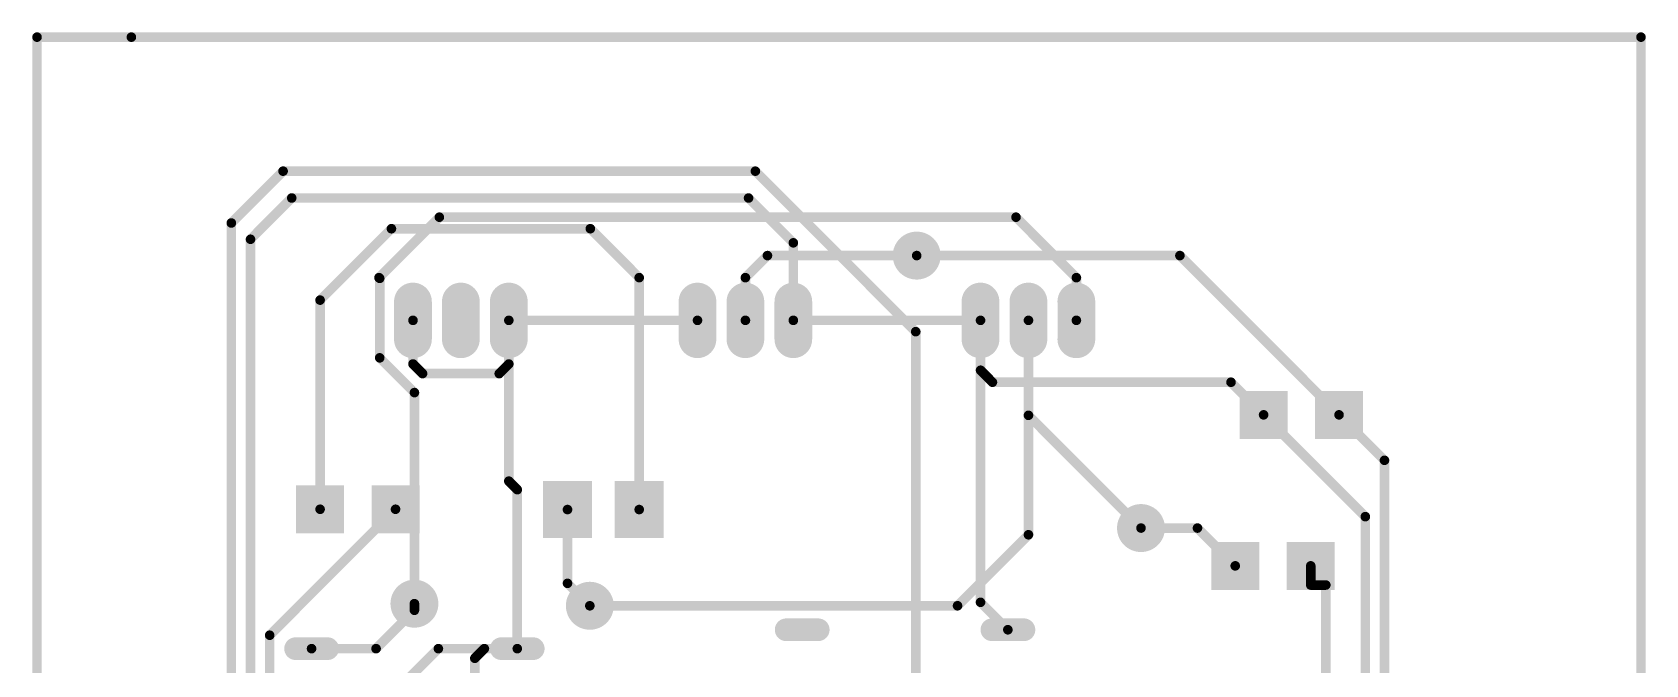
# Model space of a CAD drawing. Header units: millimetres. Extents: x -479 to 824, y -96 to 883.
# Drawn here: x -478.889 to -477.206, y 101.02 to 101.679 of the extents above; entities that cross this region are included whole.
import ezdxf

# ---------------------------------------------------------------- set-up
doc = ezdxf.new("R2010")
doc.units = ezdxf.units.MM
doc.header["$MEASUREMENT"] = 0
doc.layers.add('BottomLayer', color=5, linetype='Continuous')
doc.layers.add('TopLayer', color=1, linetype='Continuous')

msp = doc.modelspace()

# ---------------------------------------------------------------- linework, layer by layer
at = {"layer": 'BottomLayer'}
for points, const_width in [([(-478.5273, 101.4233), (-478.4643, 101.4863)], 0.01), ([(-478.4643, 101.4863), (-477.8627, 101.4863)], 0.01), ([(-477.8627, 101.4863), (-477.7997, 101.4233)], 0.01), ([(-478.145, 101.4233), (-478.122, 101.4463)], 0.01), ([(-478.122, 101.4463), (-477.9663, 101.4463)], 0.01), ([(-478.5273, 101.4233), (-478.5265, 101.4226)], 0.01), ([(-478.5265, 101.3397), (-478.5265, 101.4226)], 0.01), ([(-478.4918, 101.3591), (-478.4918, 101.3984)], 0.0394), ([(-478.4418, 101.3591), (-478.4418, 101.3984)], 0.0394), ([(-478.3918, 101.3591), (-478.3918, 101.3984)], 0.0394), ([(-478.195, 101.3591), (-478.195, 101.3984)], 0.0394), ([(-478.145, 101.3591), (-478.145, 101.3984)], 0.0394), ([(-478.145, 101.3788), (-478.145, 101.4233)], 0.01), ([(-478.095, 101.3591), (-478.095, 101.3984)], 0.0394), ([(-477.8997, 101.3591), (-477.8997, 101.3984)], 0.0394), ([(-477.8497, 101.3591), (-477.8497, 101.3984)], 0.0394), ([(-477.7997, 101.3591), (-477.7997, 101.3984)], 0.0394), ([(-477.7997, 101.3788), (-477.7997, 101.4233)], 0.01), ([(-478.4918, 101.3333), (-478.4918, 101.3788)], 0.01), ([(-478.3918, 101.3333), (-478.3918, 101.3788)], 0.01), ([(-478.3918, 101.3788), (-478.195, 101.3788)], 0.01), ([(-478.095, 101.3788), (-477.8997, 101.3788)], 0.01), ([(-477.8497, 101.2798), (-477.8497, 101.3788)], 0.01), ([(-478.5265, 101.3397), (-478.4903, 101.3035)], 0.01), ([(-478.4918, 101.3333), (-478.4818, 101.3233)], 0.01), ([(-478.4018, 101.3233), (-478.3918, 101.3333)], 0.01), ([(-478.4818, 101.3233), (-478.4018, 101.3233)], 0.01), ([(-478.4903, 101.0835), (-478.4903, 101.3035)], 0.01), ([(-477.8497, 101.1553), (-477.8497, 101.2798)], 0.01), ([(-477.8497, 101.2798), (-477.7323, 101.1623)], 0.01), ([(-477.9237, 101.0813), (-477.8497, 101.1553)], 0.01), ([(-478.3073, 101.0813), (-477.9237, 101.0813)], 0.01)]:
    msp.add_lwpolyline(points, dxfattribs=dict(at, const_width=const_width))
for points, const_width in [([(-478.4668, 101.4863, 1), (-478.4618, 101.4863, 1)], 0.005), ([(-478.4668, 101.4863, 1), (-478.4618, 101.4863, 1)], 0.005), ([(-477.8652, 101.4863, 1), (-477.8602, 101.4863, 1)], 0.005), ([(-477.8652, 101.4863, 1), (-477.8602, 101.4863, 1)], 0.005), ([(-477.9788, 101.4463, 1), (-477.9538, 101.4463, 1)], 0.025), ([(-478.1245, 101.4463, 1), (-478.1195, 101.4463, 1)], 0.005), ([(-478.1245, 101.4463, 1), (-478.1195, 101.4463, 1)], 0.005), ([(-477.9688, 101.4463, 1), (-477.9638, 101.4463, 1)], 0.005), ([(-478.5298, 101.4233, 1), (-478.5248, 101.4233, 1)], 0.005), ([(-478.5298, 101.4233, 1), (-478.5248, 101.4233, 1)], 0.005), ([(-478.529, 101.4226, 1), (-478.524, 101.4226, 1)], 0.005), ([(-478.529, 101.4226, 1), (-478.524, 101.4226, 1)], 0.005), ([(-478.5017, 101.3984, 1), (-478.482, 101.3984, 1)], 0.0197), ([(-478.4517, 101.3984, 1), (-478.432, 101.3984, 1)], 0.0197), ([(-478.4017, 101.3984, 1), (-478.382, 101.3984, 1)], 0.0197), ([(-478.2048, 101.3984, 1), (-478.1852, 101.3984, 1)], 0.0197), ([(-478.1548, 101.3984, 1), (-478.1352, 101.3984, 1)], 0.0197), ([(-478.1475, 101.4233, 1), (-478.1425, 101.4233, 1)], 0.005), ([(-478.1475, 101.4233, 1), (-478.1425, 101.4233, 1)], 0.005), ([(-478.1048, 101.3984, 1), (-478.0852, 101.3984, 1)], 0.0197), ([(-477.9096, 101.3984, 1), (-477.8899, 101.3984, 1)], 0.0197), ([(-477.8596, 101.3984, 1), (-477.8399, 101.3984, 1)], 0.0197), ([(-477.8096, 101.3984, 1), (-477.7899, 101.3984, 1)], 0.0197), ([(-477.8022, 101.4233, 1), (-477.7972, 101.4233, 1)], 0.005), ([(-477.8022, 101.4233, 1), (-477.7972, 101.4233, 1)], 0.005), ([(-478.4943, 101.3788, 1), (-478.4893, 101.3788, 1)], 0.005), ([(-478.3943, 101.3788, 1), (-478.3893, 101.3788, 1)], 0.005), ([(-478.3943, 101.3788, 1), (-478.3893, 101.3788, 1)], 0.005), ([(-478.1975, 101.3788, 1), (-478.1925, 101.3788, 1)], 0.005), ([(-478.1475, 101.3788, 1), (-478.1425, 101.3788, 1)], 0.005), ([(-478.0975, 101.3788, 1), (-478.0925, 101.3788, 1)], 0.005), ([(-477.9022, 101.3788, 1), (-477.8972, 101.3788, 1)], 0.005), ([(-477.8522, 101.3788, 1), (-477.8472, 101.3788, 1)], 0.005), ([(-477.8022, 101.3788, 1), (-477.7972, 101.3788, 1)], 0.005), ([(-478.5017, 101.3591, 1), (-478.482, 101.3591, 1)], 0.0197), ([(-478.4517, 101.3591, 1), (-478.432, 101.3591, 1)], 0.0197), ([(-478.4017, 101.3591, 1), (-478.382, 101.3591, 1)], 0.0197), ([(-478.2048, 101.3591, 1), (-478.1852, 101.3591, 1)], 0.0197), ([(-478.1548, 101.3591, 1), (-478.1352, 101.3591, 1)], 0.0197), ([(-478.1048, 101.3591, 1), (-478.0852, 101.3591, 1)], 0.0197), ([(-477.9096, 101.3591, 1), (-477.8899, 101.3591, 1)], 0.0197), ([(-477.8596, 101.3591, 1), (-477.8399, 101.3591, 1)], 0.0197), ([(-477.8096, 101.3591, 1), (-477.7899, 101.3591, 1)], 0.0197), ([(-478.529, 101.3397, 1), (-478.524, 101.3397, 1)], 0.005), ([(-478.529, 101.3397, 1), (-478.524, 101.3397, 1)], 0.005), ([(-478.4943, 101.3333, 1), (-478.4893, 101.3333, 1)], 0.005), ([(-478.4943, 101.3333, 1), (-478.4893, 101.3333, 1)], 0.005), ([(-478.3943, 101.3333, 1), (-478.3893, 101.3333, 1)], 0.005), ([(-478.3943, 101.3333, 1), (-478.3893, 101.3333, 1)], 0.005), ([(-478.4843, 101.3233, 1), (-478.4793, 101.3233, 1)], 0.005), ([(-478.4843, 101.3233, 1), (-478.4793, 101.3233, 1)], 0.005), ([(-478.4043, 101.3233, 1), (-478.3993, 101.3233, 1)], 0.005), ([(-478.4043, 101.3233, 1), (-478.3993, 101.3233, 1)], 0.005), ([(-478.4928, 101.3035, 1), (-478.4878, 101.3035, 1)], 0.005), ([(-478.4928, 101.3035, 1), (-478.4878, 101.3035, 1)], 0.005), ([(-477.8522, 101.2798, 1), (-477.8472, 101.2798, 1)], 0.005), ([(-477.8522, 101.2798, 1), (-477.8472, 101.2798, 1)], 0.005), ([(-477.8522, 101.2798, 1), (-477.8472, 101.2798, 1)], 0.005), ([(-477.7448, 101.1623, 1), (-477.7198, 101.1623, 1)], 0.025), ([(-477.7348, 101.1623, 1), (-477.7298, 101.1623, 1)], 0.005), ([(-477.8522, 101.1553, 1), (-477.8472, 101.1553, 1)], 0.005), ([(-477.8522, 101.1553, 1), (-477.8472, 101.1553, 1)], 0.005), ([(-478.5028, 101.0835, 1), (-478.4778, 101.0835, 1)], 0.025), ([(-478.3198, 101.0813, 1), (-478.2948, 101.0813, 1)], 0.025), ([(-478.4928, 101.0835, 1), (-478.4878, 101.0835, 1)], 0.005), ([(-478.3098, 101.0813, 1), (-478.3048, 101.0813, 1)], 0.005), ([(-477.9262, 101.0813, 1), (-477.9212, 101.0813, 1)], 0.005), ([(-477.9262, 101.0813, 1), (-477.9212, 101.0813, 1)], 0.005)]:
    msp.add_lwpolyline(points, format="xyb", close=True, dxfattribs=dict(at, const_width=const_width))
at = {"layer": 'TopLayer'}
for points, const_width in [([(-478.884, 101.674), (-478.7856, 101.674)], 0.01), ([(-478.884, 99.804), (-478.884, 101.674)], 0.01), ([(-478.7856, 101.674), (-477.2107, 101.674)], 0.01), ([(-477.2107, 99.804), (-477.2107, 101.674)], 0.01), ([(-478.6813, 101.4803), (-478.6273, 101.5343)], 0.01), ([(-478.6273, 101.5343), (-478.1346, 101.5343)], 0.01), ([(-478.1346, 101.5343), (-477.9673, 101.367)], 0.01), ([(-478.6613, 101.4633), (-478.6183, 101.5063)], 0.01), ([(-478.6183, 101.5063), (-478.1417, 101.5063)], 0.01), ([(-478.1417, 101.5063), (-478.095, 101.4596)], 0.01), ([(-478.6813, 100.6933), (-478.6813, 101.4803)], 0.01), ([(-478.6613, 100.7633), (-478.6613, 101.4633)], 0.01), ([(-478.5887, 101.3999), (-478.5143, 101.4743)], 0.01), ([(-478.5143, 101.4743), (-478.3068, 101.4743)], 0.01), ([(-478.3068, 101.4743), (-478.2558, 101.4233)], 0.01), ([(-478.095, 101.3788), (-478.095, 101.4596)], 0.01), ([(-477.9663, 101.4463), (-477.6917, 101.4463)], 0.01), ([(-477.6917, 101.4463), (-477.5257, 101.2803)], 0.01), ([(-478.4918, 101.3591), (-478.4918, 101.3984)], 0.0394), ([(-478.4418, 101.3591), (-478.4418, 101.3984)], 0.0394), ([(-478.3918, 101.3591), (-478.3918, 101.3984)], 0.0394), ([(-478.2558, 101.1816), (-478.2558, 101.4233)], 0.01), ([(-478.195, 101.3591), (-478.195, 101.3984)], 0.0394), ([(-478.145, 101.3591), (-478.145, 101.3984)], 0.0394), ([(-478.095, 101.3591), (-478.095, 101.3984)], 0.0394), ([(-477.8997, 101.3591), (-477.8997, 101.3984)], 0.0394), ([(-477.8497, 101.3591), (-477.8497, 101.3984)], 0.0394), ([(-477.7997, 101.3591), (-477.7997, 101.3984)], 0.0394), ([(-478.5887, 101.1819), (-478.5887, 101.3999)], 0.01), ([(-478.3918, 101.2112), (-478.3918, 101.3788)], 0.01), ([(-477.8997, 101.3268), (-477.8997, 101.3788)], 0.01), ([(-477.9673, 100.7833), (-477.9673, 101.367)], 0.01), ([(-477.8997, 101.0849), (-477.8997, 101.3268)], 0.01), ([(-477.8997, 101.3268), (-477.8873, 101.3143)], 0.01), ([(-477.8873, 101.3143), (-477.6384, 101.3143)], 0.01), ([(-477.6384, 101.3143), (-477.6044, 101.2803)], 0.01), ([(-477.6044, 101.2803), (-477.4983, 101.1742)], 0.01), ([(-477.5257, 101.2803), (-477.4783, 101.2329)], 0.01), ([(-477.4783, 99.9433), (-477.4783, 101.2329)], 0.01), ([(-478.3918, 101.2112), (-478.383, 101.2023)], 0.01), ([(-478.383, 101.0366), (-478.383, 101.2023)], 0.01), ([(-478.6413, 101.0506), (-478.51, 101.1819)], 0.01), ([(-478.3306, 101.1047), (-478.3306, 101.1816)], 0.01), ([(-477.4983, 100.3945), (-477.4983, 101.1742)], 0.01), ([(-477.7323, 101.1623), (-477.6734, 101.1623)], 0.01), ([(-477.6734, 101.1623), (-477.634, 101.1229)], 0.01), ([(-477.5552, 101.1029), (-477.5552, 101.1229)], 0.01), ([(-478.3306, 101.1047), (-478.3073, 101.0813)], 0.01), ([(-477.5552, 101.1029), (-477.5395, 101.1029)], 0.01), ([(-477.5395, 100.9457), (-477.5395, 101.1029)], 0.01), ([(-478.5303, 101.0366), (-478.4903, 101.0766)], 0.01), ([(-478.4903, 101.0766), (-478.4903, 101.0835)], 0.01), ([(-477.8997, 101.0849), (-477.8712, 101.0563)], 0.01), ([(-478.069, 101.0563), (-478.1025, 101.0563)], 0.0236), ([(-477.8544, 101.0563), (-477.8879, 101.0563)], 0.0236), ([(-478.6413, 100.8506), (-478.6413, 101.0506)], 0.01), ([(-478.6143, 101.0366), (-478.5808, 101.0366)], 0.0236), ([(-478.3997, 101.0366), (-478.3663, 101.0366)], 0.0236), ([(-478.5976, 101.0366), (-478.5303, 101.0366)], 0.01), ([(-478.5153, 100.9866), (-478.4653, 101.0366)], 0.01), ([(-478.4653, 101.0366), (-478.4173, 101.0366)], 0.01), ([(-478.4273, 101.0266), (-478.4173, 101.0366)], 0.01), ([(-478.4273, 100.8466), (-478.4273, 101.0266)], 0.01), ([(-478.4173, 101.0366), (-478.383, 101.0366)], 0.01)]:
    msp.add_lwpolyline(points, dxfattribs=dict(at, const_width=const_width))
for points, const_width in [([(-478.8865, 101.674, 1), (-478.8815, 101.674, 1)], 0.005), ([(-478.8865, 101.674, 1), (-478.8815, 101.674, 1)], 0.005), ([(-478.7881, 101.674, 1), (-478.7831, 101.674, 1)], 0.005), ([(-478.7881, 101.674, 1), (-478.7831, 101.674, 1)], 0.005), ([(-477.2132, 101.674, 1), (-477.2082, 101.674, 1)], 0.005), ([(-477.2132, 101.674, 1), (-477.2082, 101.674, 1)], 0.005), ([(-478.6298, 101.5343, 1), (-478.6248, 101.5343, 1)], 0.005), ([(-478.6298, 101.5343, 1), (-478.6248, 101.5343, 1)], 0.005), ([(-478.1371, 101.5343, 1), (-478.1321, 101.5343, 1)], 0.005), ([(-478.1371, 101.5343, 1), (-478.1321, 101.5343, 1)], 0.005), ([(-478.6208, 101.5063, 1), (-478.6158, 101.5063, 1)], 0.005), ([(-478.6208, 101.5063, 1), (-478.6158, 101.5063, 1)], 0.005), ([(-478.1442, 101.5063, 1), (-478.1392, 101.5063, 1)], 0.005), ([(-478.1442, 101.5063, 1), (-478.1392, 101.5063, 1)], 0.005), ([(-478.6838, 101.4803, 1), (-478.6788, 101.4803, 1)], 0.005), ([(-478.6838, 101.4803, 1), (-478.6788, 101.4803, 1)], 0.005), ([(-478.6638, 101.4633, 1), (-478.6588, 101.4633, 1)], 0.005), ([(-478.6638, 101.4633, 1), (-478.6588, 101.4633, 1)], 0.005), ([(-478.5168, 101.4743, 1), (-478.5118, 101.4743, 1)], 0.005), ([(-478.5168, 101.4743, 1), (-478.5118, 101.4743, 1)], 0.005), ([(-478.3093, 101.4743, 1), (-478.3043, 101.4743, 1)], 0.005), ([(-478.3093, 101.4743, 1), (-478.3043, 101.4743, 1)], 0.005), ([(-477.9788, 101.4463, 1), (-477.9538, 101.4463, 1)], 0.025), ([(-478.0975, 101.4596, 1), (-478.0925, 101.4596, 1)], 0.005), ([(-478.0975, 101.4596, 1), (-478.0925, 101.4596, 1)], 0.005), ([(-477.9688, 101.4463, 1), (-477.9638, 101.4463, 1)], 0.005), ([(-477.6942, 101.4463, 1), (-477.6892, 101.4463, 1)], 0.005), ([(-477.6942, 101.4463, 1), (-477.6892, 101.4463, 1)], 0.005), ([(-478.5017, 101.3984, 1), (-478.482, 101.3984, 1)], 0.0197), ([(-478.4517, 101.3984, 1), (-478.432, 101.3984, 1)], 0.0197), ([(-478.4017, 101.3984, 1), (-478.382, 101.3984, 1)], 0.0197), ([(-478.2583, 101.4233, 1), (-478.2533, 101.4233, 1)], 0.005), ([(-478.2583, 101.4233, 1), (-478.2533, 101.4233, 1)], 0.005), ([(-478.2048, 101.3984, 1), (-478.1852, 101.3984, 1)], 0.0197), ([(-478.1548, 101.3984, 1), (-478.1352, 101.3984, 1)], 0.0197), ([(-478.1048, 101.3984, 1), (-478.0852, 101.3984, 1)], 0.0197), ([(-477.9096, 101.3984, 1), (-477.8899, 101.3984, 1)], 0.0197), ([(-477.8596, 101.3984, 1), (-477.8399, 101.3984, 1)], 0.0197), ([(-477.8096, 101.3984, 1), (-477.7899, 101.3984, 1)], 0.0197), ([(-478.5912, 101.3999, 1), (-478.5862, 101.3999, 1)], 0.005), ([(-478.5912, 101.3999, 1), (-478.5862, 101.3999, 1)], 0.005), ([(-478.3943, 101.3788, 1), (-478.3893, 101.3788, 1)], 0.005), ([(-478.0975, 101.3788, 1), (-478.0925, 101.3788, 1)], 0.005), ([(-477.9022, 101.3788, 1), (-477.8972, 101.3788, 1)], 0.005), ([(-478.5017, 101.3591, 1), (-478.482, 101.3591, 1)], 0.0197), ([(-478.4517, 101.3591, 1), (-478.432, 101.3591, 1)], 0.0197), ([(-478.4017, 101.3591, 1), (-478.382, 101.3591, 1)], 0.0197), ([(-478.2048, 101.3591, 1), (-478.1852, 101.3591, 1)], 0.0197), ([(-478.1548, 101.3591, 1), (-478.1352, 101.3591, 1)], 0.0197), ([(-478.1048, 101.3591, 1), (-478.0852, 101.3591, 1)], 0.0197), ([(-477.9698, 101.367, 1), (-477.9648, 101.367, 1)], 0.005), ([(-477.9698, 101.367, 1), (-477.9648, 101.367, 1)], 0.005), ([(-477.9096, 101.3591, 1), (-477.8899, 101.3591, 1)], 0.0197), ([(-477.8596, 101.3591, 1), (-477.8399, 101.3591, 1)], 0.0197), ([(-477.8096, 101.3591, 1), (-477.7899, 101.3591, 1)], 0.0197), ([(-477.9022, 101.3268, 1), (-477.8972, 101.3268, 1)], 0.005), ([(-477.9022, 101.3268, 1), (-477.8972, 101.3268, 1)], 0.005), ([(-477.9022, 101.3268, 1), (-477.8972, 101.3268, 1)], 0.005), ([(-477.8898, 101.3143, 1), (-477.8848, 101.3143, 1)], 0.005), ([(-477.8898, 101.3143, 1), (-477.8848, 101.3143, 1)], 0.005), ([(-477.6409, 101.3143, 1), (-477.6359, 101.3143, 1)], 0.005), ([(-477.6409, 101.3143, 1), (-477.6359, 101.3143, 1)], 0.005), ([(-477.6069, 101.2803, 1), (-477.6019, 101.2803, 1)], 0.005), ([(-477.6069, 101.2803, 1), (-477.6019, 101.2803, 1)], 0.005), ([(-477.5282, 101.2803, 1), (-477.5232, 101.2803, 1)], 0.005), ([(-477.5282, 101.2803, 1), (-477.5232, 101.2803, 1)], 0.005), ([(-477.4808, 101.2329, 1), (-477.4758, 101.2329, 1)], 0.005), ([(-477.4808, 101.2329, 1), (-477.4758, 101.2329, 1)], 0.005), ([(-478.3943, 101.2112, 1), (-478.3893, 101.2112, 1)], 0.005), ([(-478.3943, 101.2112, 1), (-478.3893, 101.2112, 1)], 0.005), ([(-478.3855, 101.2023, 1), (-478.3805, 101.2023, 1)], 0.005), ([(-478.3855, 101.2023, 1), (-478.3805, 101.2023, 1)], 0.005), ([(-478.5912, 101.1819, 1), (-478.5862, 101.1819, 1)], 0.005), ([(-478.5125, 101.1819, 1), (-478.5075, 101.1819, 1)], 0.005), ([(-478.3331, 101.1816, 1), (-478.3281, 101.1816, 1)], 0.005), ([(-478.2583, 101.1816, 1), (-478.2533, 101.1816, 1)], 0.005), ([(-477.7448, 101.1623, 1), (-477.7198, 101.1623, 1)], 0.025), ([(-477.5008, 101.1742, 1), (-477.4958, 101.1742, 1)], 0.005), ([(-477.5008, 101.1742, 1), (-477.4958, 101.1742, 1)], 0.005), ([(-477.7348, 101.1623, 1), (-477.7298, 101.1623, 1)], 0.005), ([(-477.6759, 101.1623, 1), (-477.6709, 101.1623, 1)], 0.005), ([(-477.6759, 101.1623, 1), (-477.6709, 101.1623, 1)], 0.005), ([(-477.6365, 101.1229, 1), (-477.6315, 101.1229, 1)], 0.005), ([(-477.5577, 101.1229, 1), (-477.5527, 101.1229, 1)], 0.005), ([(-478.5028, 101.0835, 1), (-478.4778, 101.0835, 1)], 0.025), ([(-478.3331, 101.1047, 1), (-478.3281, 101.1047, 1)], 0.005), ([(-478.3331, 101.1047, 1), (-478.3281, 101.1047, 1)], 0.005), ([(-478.3198, 101.0813, 1), (-478.2948, 101.0813, 1)], 0.025), ([(-477.5577, 101.1029, 1), (-477.5527, 101.1029, 1)], 0.005), ([(-477.5577, 101.1029, 1), (-477.5527, 101.1029, 1)], 0.005), ([(-477.542, 101.1029, 1), (-477.537, 101.1029, 1)], 0.005), ([(-477.542, 101.1029, 1), (-477.537, 101.1029, 1)], 0.005), ([(-478.4928, 101.0835, 1), (-478.4878, 101.0835, 1)], 0.005), ([(-478.4928, 101.0766, 1), (-478.4878, 101.0766, 1)], 0.005), ([(-478.4928, 101.0766, 1), (-478.4878, 101.0766, 1)], 0.005), ([(-478.3098, 101.0813, 1), (-478.3048, 101.0813, 1)], 0.005), ([(-477.9022, 101.0849, 1), (-477.8972, 101.0849, 1)], 0.005), ([(-477.9022, 101.0849, 1), (-477.8972, 101.0849, 1)], 0.005), ([(-478.1084, 101.0563, 1), (-478.0966, 101.0563, 1)], 0.0118), ([(-478.0749, 101.0563, 1), (-478.0631, 101.0563, 1)], 0.0118), ([(-477.8938, 101.0563, 1), (-477.882, 101.0563, 1)], 0.0118), ([(-477.8737, 101.0563, 1), (-477.8687, 101.0563, 1)], 0.005), ([(-477.8604, 101.0563, 1), (-477.8485, 101.0563, 1)], 0.0118), ([(-478.6438, 101.0506, 1), (-478.6388, 101.0506, 1)], 0.005), ([(-478.6438, 101.0506, 1), (-478.6388, 101.0506, 1)], 0.005), ([(-478.6202, 101.0366, 1), (-478.6084, 101.0366, 1)], 0.0118), ([(-478.5867, 101.0366, 1), (-478.5749, 101.0366, 1)], 0.0118), ([(-478.4056, 101.0366, 1), (-478.3938, 101.0366, 1)], 0.0118), ([(-478.3722, 101.0366, 1), (-478.3604, 101.0366, 1)], 0.0118), ([(-478.6001, 101.0366, 1), (-478.5951, 101.0366, 1)], 0.005), ([(-478.5328, 101.0366, 1), (-478.5278, 101.0366, 1)], 0.005), ([(-478.5328, 101.0366, 1), (-478.5278, 101.0366, 1)], 0.005), ([(-478.4678, 101.0366, 1), (-478.4628, 101.0366, 1)], 0.005), ([(-478.4678, 101.0366, 1), (-478.4628, 101.0366, 1)], 0.005), ([(-478.4298, 101.0266, 1), (-478.4248, 101.0266, 1)], 0.005), ([(-478.4298, 101.0266, 1), (-478.4248, 101.0266, 1)], 0.005), ([(-478.4198, 101.0366, 1), (-478.4148, 101.0366, 1)], 0.005), ([(-478.4198, 101.0366, 1), (-478.4148, 101.0366, 1)], 0.005), ([(-478.4198, 101.0366, 1), (-478.4148, 101.0366, 1)], 0.005), ([(-478.3855, 101.0366, 1), (-478.3805, 101.0366, 1)], 0.005), ([(-478.3855, 101.0366, 1), (-478.3805, 101.0366, 1)], 0.005)]:
    msp.add_lwpolyline(points, format="xyb", close=True, dxfattribs=dict(at, const_width=const_width))
for points in [[(-477.6294, 101.2553), (-477.5794, 101.2553), (-477.6294, 101.3053), (-477.5794, 101.3053)], [(-477.5507, 101.2553), (-477.5007, 101.2553), (-477.5507, 101.3053), (-477.5007, 101.3053)], [(-478.6137, 101.1569), (-478.5637, 101.1569), (-478.6137, 101.2069), (-478.5637, 101.2069)], [(-478.535, 101.1569), (-478.485, 101.1569), (-478.535, 101.2069), (-478.485, 101.2069)], [(-478.3562, 101.1521), (-478.305, 101.1521), (-478.3562, 101.2112), (-478.305, 101.2112)], [(-478.2814, 101.1521), (-478.2302, 101.1521), (-478.2814, 101.2112), (-478.2302, 101.2112)], [(-477.659, 101.0979), (-477.609, 101.0979), (-477.659, 101.1479), (-477.609, 101.1479)], [(-477.5802, 101.0979), (-477.5302, 101.0979), (-477.5802, 101.1479), (-477.5302, 101.1479)]]:
    msp.add_solid(points, dxfattribs=at)

doc.saveas('drawing.dxf')
